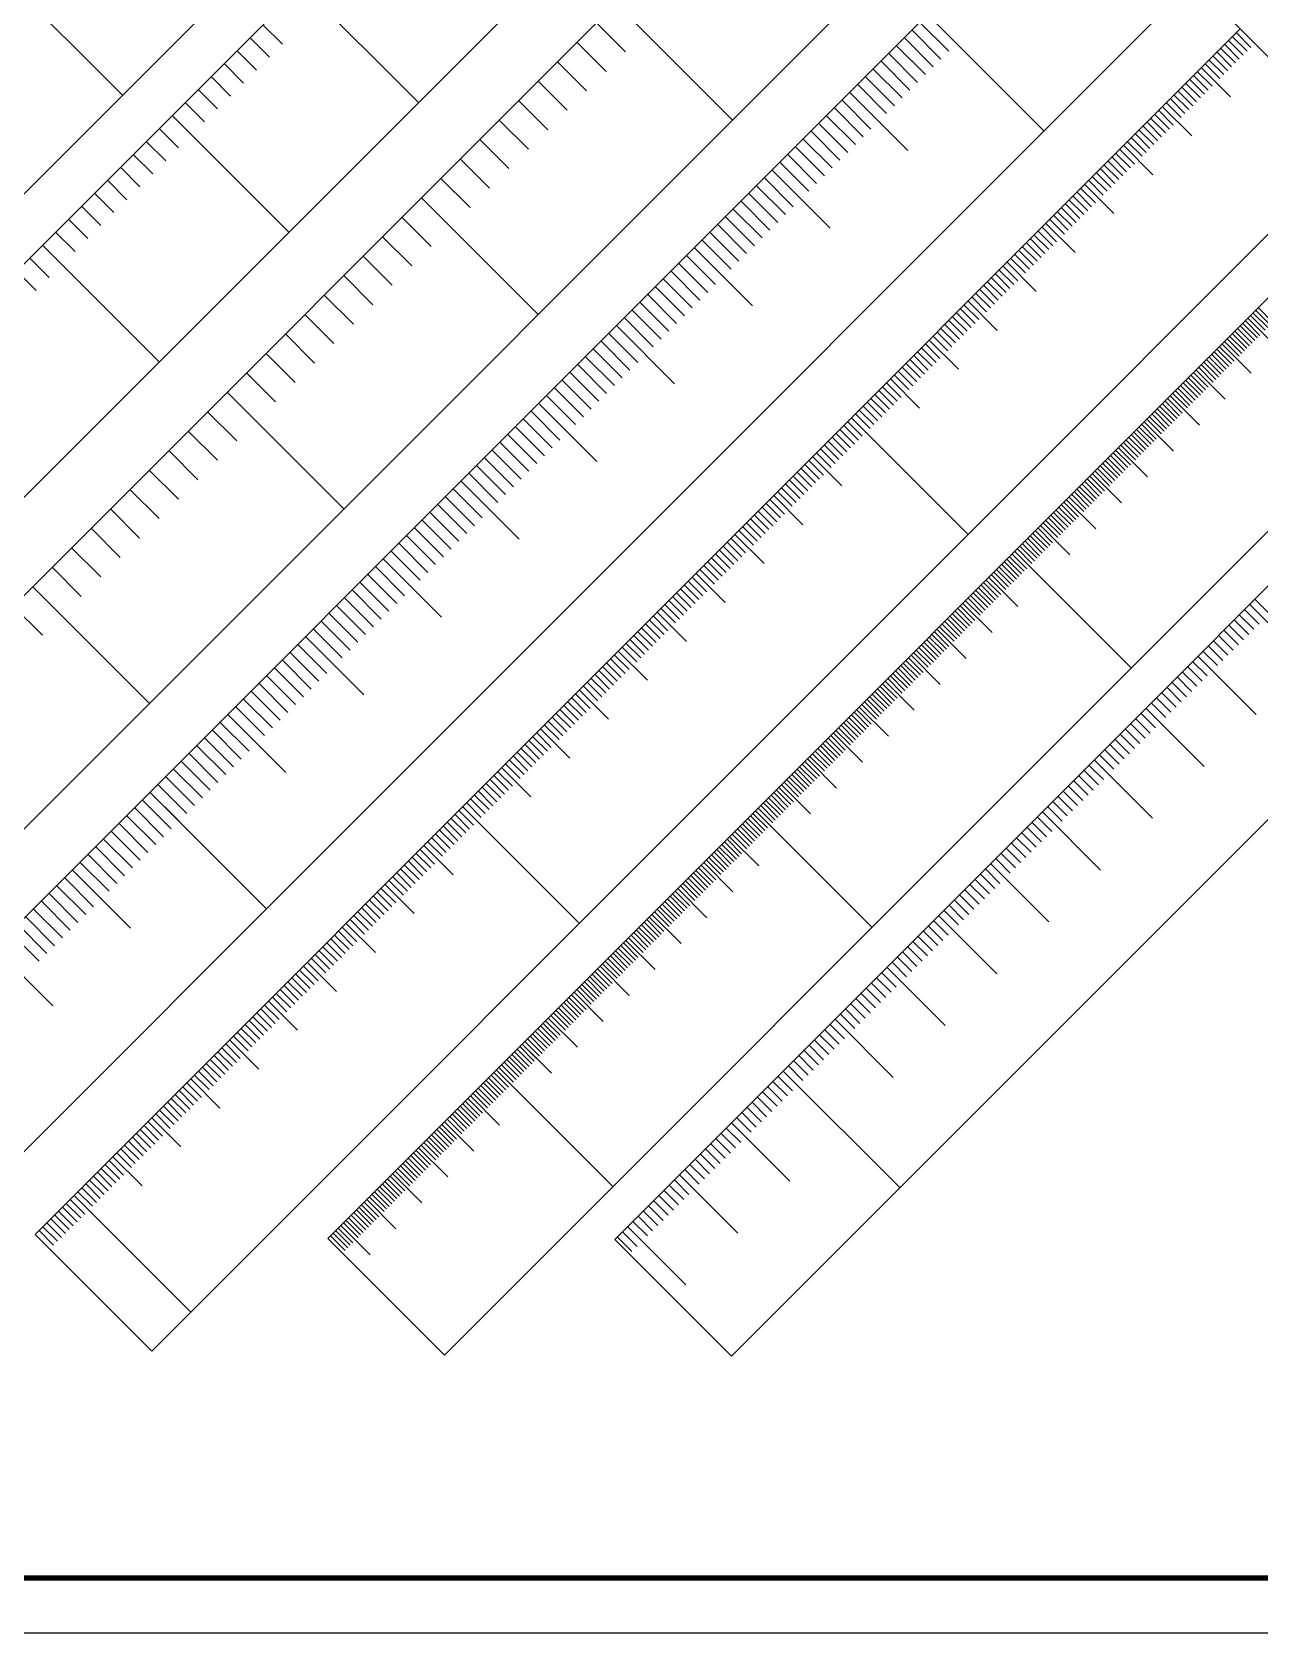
# Model space of a CAD drawing. Header units: millimetres. Extents: x 38046 to 69892, y 8139 to 15731.
# Drawn here: x 43972.3 to 44195.7, y 14887.6 to 15178.7 of the extents above; entities that cross this region are included whole.
import ezdxf

# ---------------------------------------------------------------- set-up
doc = ezdxf.new("R2010")
doc.units = ezdxf.units.MM
doc.header["$LTSCALE"] = 1000
doc.header["$MEASUREMENT"] = 0
doc.layers.get('0').update_dxf_attribs({"color": 3})
for name, color, linetype in [('PUB_TITLE', 4, 'Continuous'), ('图层1', 1, 'Continuous'), ('图层3', 253, 'Continuous')]:
    doc.layers.add(name, color=color, linetype=linetype)

msp = doc.modelspace()

# ---------------------------------------------------------------- linework, layer by layer
for p, q in [((44185.05, 15172.15), (44190.35, 15166.85)), ((44177.98, 15165.08), (44183.28, 15159.78)), ((43997.83, 15163.49), (44019.05, 15142.28)), ((44170.91, 15158.01), (44176.21, 15152.71)), ((44163.83, 15150.94), (44169.14, 15145.64)), ((44043.17, 15148.52), (44064.38, 15127.31)), ((44156.76, 15143.87), (44162.07, 15138.56)), ((43974.26, 15139.92), (43995.48, 15118.71)), ((43974.26, 15139.92), (43995.48, 15118.71)), ((44149.69, 15136.8), (44155, 15131.49)), ((44142.62, 15129.73), (44147.92, 15124.42)), ((44135.55, 15122.66), (44140.85, 15117.35)), ((44128.48, 15115.58), (44133.78, 15110.28)), ((44007.81, 15113.17), (44029.03, 15091.95)), ((44007.81, 15113.17), (44029.03, 15091.95)), ((44121.41, 15108.51), (44142.62, 15087.3)), ((44114.34, 15101.44), (44119.64, 15096.14)), ((44107.27, 15094.37), (44112.57, 15089.07)), ((44100.19, 15087.3), (44105.5, 15082)), ((44151.08, 15084.2), (44172.3, 15062.99)), ((44093.12, 15080.23), (44098.43, 15074.93)), ((43972.46, 15077.81), (43993.67, 15056.6)), ((44086.05, 15073.16), (44091.36, 15067.85)), ((44078.98, 15066.09), (44084.28, 15060.78)), ((44071.91, 15059.02), (44077.21, 15053.71)), ((44064.84, 15051.94), (44070.14, 15046.64)), ((44057.77, 15044.87), (44063.07, 15039.57)), ((44050.7, 15037.8), (44071.91, 15016.59)), ((44050.7, 15037.8), (44071.91, 15016.59)), ((44103.94, 15037.06), (44125.16, 15015.85)), ((44043.63, 15030.73), (44048.93, 15025.43)), ((44036.56, 15023.66), (44041.86, 15018.36)), ((44029.48, 15016.59), (44034.79, 15011.29)), ((44022.41, 15009.52), (44027.72, 15004.21)), ((44015.34, 15002.45), (44020.65, 14997.14)), ((44008.27, 14995.38), (44013.57, 14990.07)), ((44056.8, 14989.92), (44078.02, 14968.71)), ((44108.97, 14989.74), (44130.18, 14968.53)), ((44001.2, 14988.3), (44006.5, 14983)), ((43994.13, 14981.23), (43999.43, 14975.93)), ((43987.06, 14974.16), (43992.36, 14968.86)), ((43979.99, 14967.09), (44001.2, 14945.88))]:
    msp.add_line(p, q)
for points in [[(43967.57, 15188.37), (43988.78, 15167.16)], [(44021.4, 15187.06), (44042.62, 15165.85)], [(44078.53, 15183.88), (44099.74, 15162.66)], [(44135.2, 15181.88), (44156.41, 15160.67)], [(44135.2, 15181.88), (44140.5, 15176.58)], [(44192.12, 15179.22), (44213.33, 15158.01)], [(44121.05, 15167.74), (44131.66, 15157.14)], [(44121.05, 15167.74), (44131.66, 15157.14)], [(44121.05, 15167.74), (44131.66, 15157.14)], [(44106.91, 15153.6), (44117.52, 15142.99)], [(44106.91, 15153.6), (44117.52, 15142.99)], [(44106.91, 15153.6), (44117.52, 15142.99)], [(44106.91, 15153.6), (44117.52, 15142.99)], [(44092.77, 15139.46), (44103.38, 15128.85)], [(44092.77, 15139.46), (44103.38, 15128.85)], [(44092.77, 15139.46), (44103.38, 15128.85)], [(44092.77, 15139.46), (44103.38, 15128.85)], [(44193.51, 15126.63), (44198.81, 15121.33)], [(44078.63, 15125.32), (44089.23, 15114.71)], [(44078.63, 15125.32), (44089.23, 15114.71)], [(44078.63, 15125.32), (44089.23, 15114.71)], [(44078.63, 15125.32), (44089.23, 15114.71)], [(44078.63, 15125.32), (44089.23, 15114.71)], [(44078.63, 15125.32), (44089.23, 15114.71)], [(44188.8, 15121.92), (44194.1, 15116.61)], [(44184.08, 15117.2), (44189.39, 15111.9)], [(44179.37, 15112.49), (44184.67, 15107.19)], [(44064.49, 15111.17), (44075.09, 15100.57)], [(44064.49, 15111.17), (44075.09, 15100.57)], [(44064.49, 15111.17), (44075.09, 15100.57)], [(44174.65, 15107.78), (44179.96, 15102.47)], [(44169.94, 15103.06), (44175.24, 15097.76)], [(44050.34, 15097.03), (44060.95, 15086.42)], [(44050.34, 15097.03), (44060.95, 15086.42)], [(44050.34, 15097.03), (44060.95, 15086.42)], [(44050.34, 15097.03), (44060.95, 15086.42)], [(44165.23, 15098.35), (44170.53, 15093.04)], [(44160.51, 15093.63), (44165.82, 15088.33)], [(44155.8, 15088.92), (44161.1, 15083.62)], [(44036.2, 15082.89), (44046.81, 15072.28)], [(44036.2, 15082.89), (44046.81, 15072.28)], [(44036.2, 15082.89), (44046.81, 15072.28)], [(44036.2, 15082.89), (44046.81, 15072.28)], [(44036.2, 15082.89), (44046.81, 15072.28)], [(44036.2, 15082.89), (44046.81, 15072.28)], [(44036.2, 15082.89), (44046.81, 15072.28)], [(44036.2, 15082.89), (44046.81, 15072.28)], [(44151.08, 15084.2), (44172.3, 15062.99)], [(44146.37, 15079.49), (44151.67, 15074.19)], [(43972.46, 15077.81), (43993.67, 15056.6)], [(44141.66, 15074.78), (44146.96, 15069.47)], [(44193.82, 15074.59), (44204.43, 15063.99)], [(44022.06, 15068.75), (44032.67, 15058.14)], [(44022.06, 15068.75), (44032.67, 15058.14)], [(44022.06, 15068.75), (44032.67, 15058.14)], [(44022.06, 15068.75), (44032.67, 15058.14)], [(44022.06, 15068.75), (44032.67, 15058.14)], [(44136.94, 15070.06), (44142.25, 15064.76)], [(44132.23, 15065.35), (44137.53, 15060.05)], [(44184.39, 15065.17), (44195, 15054.56)], [(44127.51, 15060.63), (44132.82, 15055.33)], [(44007.92, 15054.6), (44018.52, 15044)], [(44007.92, 15054.6), (44018.52, 15044)], [(44007.92, 15054.6), (44018.52, 15044)], [(44007.92, 15054.6), (44018.52, 15044)], [(44007.92, 15054.6), (44018.52, 15044)], [(44007.92, 15054.6), (44018.52, 15044)], [(44007.92, 15054.6), (44018.52, 15044)], [(44007.92, 15054.6), (44018.52, 15044)], [(44007.92, 15054.6), (44018.52, 15044)], [(44122.8, 15055.92), (44128.1, 15050.62)], [(44174.96, 15055.74), (44185.57, 15045.13)], [(44118.09, 15051.21), (44123.39, 15045.9)], [(44113.37, 15046.49), (44118.67, 15041.19)], [(44165.54, 15046.31), (44176.14, 15035.7)], [(44108.66, 15041.78), (44113.96, 15036.48)], [(43993.77, 15040.46), (44014.99, 15019.25)], [(43993.77, 15040.46), (43999.08, 15035.16)], [(43993.77, 15040.46), (43999.08, 15035.16)], [(43993.77, 15040.46), (43999.08, 15035.16)], [(43993.77, 15040.46), (43999.08, 15035.16)], [(44103.94, 15037.06), (44125.16, 15015.85)], [(44156.11, 15036.88), (44166.71, 15026.28)], [(44099.23, 15032.35), (44104.53, 15027.05)], [(44094.52, 15027.64), (44099.82, 15022.33)], [(44146.68, 15027.45), (44157.29, 15016.85)], [(43979.63, 15026.32), (43990.24, 15015.71)], [(44089.8, 15022.92), (44095.1, 15017.62)], [(44085.09, 15018.21), (44090.39, 15012.91)], [(44137.25, 15018.03), (44147.86, 15007.42)], [(44080.37, 15013.49), (44085.68, 15008.19)], [(43965.49, 15012.18), (43976.1, 15001.57)], [(44075.66, 15008.78), (44080.96, 15003.48)], [(44127.82, 15008.6), (44138.43, 14997.99)], [(44070.95, 15004.07), (44076.25, 14998.76)], [(44066.23, 14999.35), (44071.53, 14994.05)], [(44118.4, 14999.17), (44129, 14988.56)], [(44061.52, 14994.64), (44066.82, 14989.33)], [(44108.97, 14989.74), (44130.18, 14968.53)], [(44052.09, 14985.21), (44057.39, 14979.91)], [(44047.38, 14980.5), (44052.68, 14975.19)], [(44099.54, 14980.31), (44110.15, 14969.71)], [(44042.66, 14975.78), (44047.96, 14970.48)], [(44037.95, 14971.07), (44043.25, 14965.76)], [(44090.11, 14970.89), (44100.72, 14960.28)], [(44033.23, 14966.35), (44038.54, 14961.05)], [(44028.52, 14961.64), (44033.82, 14956.34)], [(44080.68, 14961.46), (44091.29, 14950.85)]]:
    msp.add_lwpolyline(points)
at = {"layer": 'PUB_TITLE'}
msp.add_lwpolyline([(43576.51, 14887.56), (44417.51, 14887.56), (44417.51, 15481.56), (43576.51, 15481.56)], close=True, dxfattribs=at)
at = {"layer": 'PUB_TITLE', "const_width": 1}
msp.add_lwpolyline([(43601.51, 14897.56), (44407.51, 14897.56), (44407.51, 15471.56), (43601.51, 15471.56)], close=True, dxfattribs=at)
at = {"layer": '图层1'}
for points in [[(43967.57, 15188.37), (43748.36, 15407.58), (43769.58, 15428.79), (44009.99, 15188.37), (43769.58, 14947.96), (43748.36, 14969.17), (43967.57, 15188.37)], [(44021.4, 15187.06), (43802.2, 15406.27), (43823.41, 15427.48), (44063.83, 15187.06), (43823.41, 14946.65), (43802.2, 14967.86), (44021.4, 15187.06)], [(44078.53, 15183.88), (43859.32, 15403.08), (43880.54, 15424.29), (44120.95, 15183.88), (43880.54, 14943.46), (43859.32, 14964.67), (44078.53, 15183.88)], [(44135.2, 15181.88), (43915.99, 15401.09), (43937.21, 15422.3), (44177.62, 15181.88), (43937.21, 14941.47), (43915.99, 14962.68), (44135.2, 15181.88)], [(44192.12, 15179.22), (43972.92, 15398.43), (43994.13, 15419.64), (44234.54, 15179.22), (43994.13, 14938.81), (43972.92, 14960.02), (44192.12, 15179.22)], [(44245.36, 15178.49), (44026.16, 15397.69), (44047.38, 15418.9), (44287.79, 15178.49), (44047.38, 14938.07), (44026.16, 14959.28), (44245.36, 15178.49)], [(44297.53, 15178.3), (44078.33, 15397.51), (44099.54, 15418.72), (44339.96, 15178.3), (44099.54, 14937.89), (44078.33, 14959.1), (44297.53, 15178.3)]]:
    msp.add_lwpolyline(points, dxfattribs=at)
at = {"layer": '图层3'}
for p, q in [((44014.33, 15179.99), (44017.87, 15176.46)), ((44074.99, 15180.34), (44080.29, 15175.04)), ((44191.41, 15178.52), (44194.06, 15175.86)), ((44011.98, 15177.64), (44015.51, 15174.1)), ((44071.45, 15176.81), (44076.76, 15171.5)), ((44188.58, 15175.69), (44191.23, 15173.04)), ((44189.29, 15176.4), (44191.94, 15173.74)), ((44190, 15177.1), (44192.65, 15174.45)), ((44190.7, 15177.81), (44193.36, 15175.16)), ((44007.26, 15172.92), (44010.8, 15169.39)), ((44009.62, 15175.28), (44013.15, 15171.74)), ((44067.92, 15173.27), (44073.22, 15167.97)), ((44185.75, 15172.86), (44188.41, 15170.21)), ((44186.46, 15173.57), (44189.11, 15170.92)), ((44187.17, 15174.27), (44189.82, 15171.62)), ((44187.88, 15174.98), (44190.53, 15172.33)), ((44004.9, 15170.56), (44008.44, 15167.03)), ((44064.38, 15169.73), (44069.69, 15164.43)), ((44182.93, 15170.03), (44185.58, 15167.38)), ((44183.63, 15170.74), (44186.28, 15168.09)), ((44184.34, 15171.45), (44186.99, 15168.79)), ((44002.55, 15168.21), (44006.08, 15164.67)), ((44180.1, 15167.2), (44182.75, 15164.55)), ((44180.8, 15167.91), (44183.46, 15165.26)), ((44181.51, 15168.62), (44184.16, 15165.97)), ((44182.22, 15169.32), (44184.87, 15166.67)), ((44000.19, 15165.85), (44003.73, 15162.31)), ((44060.85, 15166.2), (44066.15, 15160.9)), ((44177.27, 15164.37), (44179.92, 15161.72)), ((44178.68, 15165.79), (44181.34, 15163.14)), ((44179.39, 15166.5), (44182.04, 15163.84)), ((43995.48, 15161.14), (43999.01, 15157.6)), ((44057.31, 15162.66), (44062.62, 15157.36)), ((44174.44, 15161.55), (44177.09, 15158.89)), ((44175.15, 15162.25), (44177.8, 15159.6)), ((44175.86, 15162.96), (44178.51, 15160.31)), ((44176.56, 15163.67), (44179.21, 15161.02)), ((43993.12, 15158.78), (43996.65, 15155.24)), ((44053.78, 15159.13), (44059.08, 15153.82)), ((44171.61, 15158.72), (44174.26, 15156.07)), ((44172.32, 15159.42), (44174.97, 15156.77)), ((44173.03, 15160.13), (44175.68, 15157.48)), ((44173.73, 15160.84), (44176.39, 15158.19)), ((43990.76, 15156.42), (43994.3, 15152.89)), ((44050.24, 15155.59), (44055.54, 15150.29)), ((44168.08, 15155.18), (44170.73, 15152.53)), ((44168.78, 15155.89), (44171.44, 15153.24)), ((44169.49, 15156.6), (44172.14, 15153.94)), ((44170.2, 15157.3), (44172.85, 15154.65)), ((43988.41, 15154.07), (43991.94, 15150.53)), ((44165.25, 15152.35), (44167.9, 15149.7)), ((44165.96, 15153.06), (44168.61, 15150.41)), ((44166.66, 15153.77), (44169.31, 15151.12)), ((44167.37, 15154.47), (44170.02, 15151.82)), ((43986.05, 15151.71), (43989.58, 15148.17)), ((44046.71, 15152.06), (44052.01, 15146.75)), ((44162.42, 15149.53), (44165.07, 15146.87)), ((44163.13, 15150.23), (44165.78, 15147.58)), ((44164.54, 15151.65), (44167.19, 15148.99)), ((43981.33, 15146.99), (43984.87, 15143.46)), ((43983.69, 15149.35), (43987.23, 15145.82)), ((44159.59, 15146.7), (44162.24, 15144.05)), ((44160.3, 15147.4), (44162.95, 15144.75)), ((44161.01, 15148.11), (44163.66, 15145.46)), ((44161.71, 15148.82), (44164.36, 15146.17)), ((43978.98, 15144.64), (43982.51, 15141.1)), ((44039.63, 15144.99), (44044.94, 15139.68)), ((44157.47, 15144.58), (44160.12, 15141.92)), ((44158.18, 15145.28), (44160.83, 15142.63)), ((44158.88, 15145.99), (44161.54, 15143.34)), ((43976.62, 15142.28), (43980.16, 15138.74)), ((44036.1, 15141.45), (44041.4, 15136.15)), ((44153.93, 15141.04), (44156.59, 15138.39)), ((44154.64, 15141.75), (44157.29, 15139.1)), ((44155.35, 15142.45), (44158, 15139.8)), ((44156.06, 15143.16), (44158.71, 15140.51)), ((44032.56, 15137.91), (44037.87, 15132.61)), ((44151.11, 15138.21), (44153.76, 15135.56)), ((44151.81, 15138.92), (44154.47, 15136.27)), ((44152.52, 15139.63), (44155.17, 15136.97)), ((44153.23, 15140.33), (44155.88, 15137.68)), ((43969.55, 15135.21), (43973.08, 15131.67)), ((43971.91, 15137.57), (43975.44, 15134.03)), ((44148.28, 15135.38), (44150.93, 15132.73)), ((44148.98, 15136.09), (44151.64, 15133.44)), ((44150.4, 15137.5), (44153.05, 15134.85)), ((44029.03, 15134.38), (44034.33, 15129.08)), ((44145.45, 15132.55), (44148.1, 15129.9)), ((44146.16, 15133.26), (44148.81, 15130.61)), ((44146.86, 15133.97), (44149.52, 15131.32)), ((44147.57, 15134.68), (44150.22, 15132.02)), ((44025.49, 15130.84), (44030.8, 15125.54)), ((44141.91, 15129.02), (44144.57, 15126.37)), ((44143.33, 15130.43), (44145.98, 15127.78)), ((44144.04, 15131.14), (44146.69, 15128.49)), ((44144.74, 15131.85), (44147.39, 15129.2)), ((44021.96, 15127.31), (44027.26, 15122)), ((44139.09, 15126.19), (44141.74, 15123.54)), ((44139.79, 15126.9), (44142.44, 15124.25)), ((44140.5, 15127.6), (44143.15, 15124.95)), ((44141.21, 15128.31), (44143.86, 15125.66)), ((44018.42, 15123.77), (44023.72, 15118.47)), ((44136.26, 15123.36), (44138.91, 15120.71)), ((44136.96, 15124.07), (44139.62, 15121.42)), ((44137.67, 15124.78), (44140.32, 15122.12)), ((44138.38, 15125.48), (44141.03, 15122.83)), ((44133.43, 15120.53), (44136.08, 15117.88)), ((44134.14, 15121.24), (44136.79, 15118.59)), ((44134.84, 15121.95), (44137.49, 15119.3)), ((44014.89, 15120.24), (44020.19, 15114.93)), ((44130.6, 15117.71), (44133.25, 15115.05)), ((44131.31, 15118.41), (44133.96, 15115.76)), ((44132.01, 15119.12), (44134.67, 15116.47)), ((44132.72, 15119.83), (44135.37, 15117.17)), ((44011.35, 15116.7), (44016.65, 15111.4)), ((44127.77, 15114.88), (44130.42, 15112.23)), ((44129.19, 15116.29), (44131.84, 15113.64)), ((44129.89, 15117), (44132.54, 15114.35)), ((44124.94, 15112.05), (44127.6, 15109.4)), ((44125.65, 15112.76), (44128.3, 15110.1)), ((44126.36, 15113.46), (44129.01, 15110.81)), ((44127.06, 15114.17), (44129.72, 15111.52)), ((44004.28, 15109.63), (44009.58, 15104.33)), ((44122.11, 15109.22), (44124.77, 15106.57)), ((44122.82, 15109.93), (44125.47, 15107.28)), ((44123.53, 15110.63), (44126.18, 15107.98)), ((44124.24, 15111.34), (44126.89, 15108.69)), ((44000.74, 15106.09), (44006.05, 15100.79)), ((44119.29, 15106.39), (44121.94, 15103.74)), ((44119.99, 15107.1), (44122.65, 15104.45)), ((44120.7, 15107.81), (44123.35, 15105.15)), ((44115.75, 15102.86), (44118.4, 15100.2)), ((44116.46, 15103.56), (44119.11, 15100.91)), ((44117.17, 15104.27), (44119.82, 15101.62)), ((44117.87, 15104.98), (44120.52, 15102.33)), ((44118.58, 15105.68), (44121.23, 15103.03)), ((43997.21, 15102.56), (44002.51, 15097.26)), ((44112.92, 15100.03), (44115.57, 15097.38)), ((44113.63, 15100.73), (44116.28, 15098.08)), ((44115.04, 15102.15), (44117.7, 15099.5)), ((43993.67, 15099.02), (43998.98, 15093.72)), ((44110.09, 15097.2), (44112.75, 15094.55)), ((44110.8, 15097.91), (44113.45, 15095.25)), ((44111.51, 15098.61), (44114.16, 15095.96)), ((44112.22, 15099.32), (44114.87, 15096.67)), ((43990.14, 15095.49), (43995.44, 15090.18)), ((44107.97, 15095.08), (44110.62, 15092.43)), ((44108.68, 15095.78), (44111.33, 15093.13)), ((44109.39, 15096.49), (44112.04, 15093.84)), ((43986.6, 15091.95), (43991.91, 15086.65)), ((44104.44, 15091.54), (44107.09, 15088.89)), ((44105.14, 15092.25), (44107.8, 15089.6)), ((44105.85, 15092.96), (44108.5, 15090.3)), ((44106.56, 15093.66), (44109.21, 15091.01)), ((43983.07, 15088.42), (43988.37, 15083.11)), ((44101.61, 15088.71), (44104.26, 15086.06)), ((44102.32, 15089.42), (44104.97, 15086.77)), ((44103.02, 15090.13), (44105.67, 15087.48)), ((44103.73, 15090.84), (44106.38, 15088.18)), ((44098.78, 15085.89), (44101.43, 15083.23)), ((44099.49, 15086.59), (44102.14, 15083.94)), ((44100.9, 15088.01), (44103.55, 15085.36)), ((43979.53, 15084.88), (43984.83, 15079.58)), ((44095.95, 15083.06), (44098.6, 15080.41)), ((44096.66, 15083.76), (44099.31, 15081.11)), ((44097.37, 15084.47), (44100.02, 15081.82)), ((44098.07, 15085.18), (44100.72, 15082.53)), ((43976, 15081.35), (43981.3, 15076.04)), ((44092.42, 15079.52), (44095.07, 15076.87)), ((44093.83, 15080.94), (44096.48, 15078.28)), ((44094.54, 15081.64), (44097.19, 15078.99)), ((44095.24, 15082.35), (44097.9, 15079.7)), ((44089.59, 15076.69), (44092.24, 15074.04)), ((44090.3, 15077.4), (44092.95, 15074.75)), ((44091, 15078.11), (44093.65, 15075.46)), ((44091.71, 15078.81), (44094.36, 15076.16)), ((43968.92, 15074.27), (43974.23, 15068.97)), ((44086.76, 15073.86), (44089.41, 15071.21)), ((44087.47, 15074.57), (44090.12, 15071.92)), ((44088.17, 15075.28), (44090.83, 15072.63)), ((44088.88, 15075.99), (44091.53, 15073.33)), ((44083.93, 15071.04), (44086.58, 15068.38)), ((44084.64, 15071.74), (44087.29, 15069.09)), ((44085.35, 15072.45), (44088, 15069.8)), ((44081.1, 15068.21), (44083.75, 15065.56)), ((44081.81, 15068.91), (44084.46, 15066.26)), ((44082.52, 15069.62), (44085.17, 15066.97)), ((44083.22, 15070.33), (44085.88, 15067.68)), ((44078.27, 15065.38), (44080.93, 15062.73)), ((44079.69, 15066.79), (44082.34, 15064.14)), ((44080.4, 15067.5), (44083.05, 15064.85)), ((44075.45, 15062.55), (44078.1, 15059.9)), ((44076.15, 15063.26), (44078.8, 15060.61)), ((44076.86, 15063.97), (44079.51, 15061.31)), ((44077.57, 15064.67), (44080.22, 15062.02)), ((44072.62, 15059.72), (44075.27, 15057.07)), ((44073.32, 15060.43), (44075.98, 15057.78)), ((44074.03, 15061.14), (44076.68, 15058.49)), ((44074.74, 15061.84), (44077.39, 15059.19)), ((44069.79, 15056.89), (44072.44, 15054.24)), ((44070.5, 15057.6), (44073.15, 15054.95)), ((44071.2, 15058.31), (44073.85, 15055.66)), ((44066.25, 15053.36), (44068.91, 15050.71)), ((44066.96, 15054.07), (44069.61, 15051.41)), ((44067.67, 15054.77), (44070.32, 15052.12)), ((44068.37, 15055.48), (44071.03, 15052.83)), ((44069.08, 15056.19), (44071.73, 15053.54)), ((44063.43, 15050.53), (44066.08, 15047.88)), ((44064.13, 15051.24), (44066.78, 15048.59)), ((44065.55, 15052.65), (44068.2, 15050)), ((44060.6, 15047.7), (44063.25, 15045.05)), ((44061.3, 15048.41), (44063.96, 15045.76)), ((44062.01, 15049.12), (44064.66, 15046.46)), ((44062.72, 15049.82), (44065.37, 15047.17)), ((44058.48, 15045.58), (44061.13, 15042.93)), ((44059.18, 15046.29), (44061.83, 15043.64)), ((44059.89, 15046.99), (44062.54, 15044.34)), ((44054.94, 15042.04), (44057.59, 15039.39)), ((44055.65, 15042.75), (44058.3, 15040.1)), ((44056.35, 15043.46), (44059.01, 15040.81)), ((44057.06, 15044.17), (44059.71, 15041.51)), ((44052.11, 15039.22), (44054.76, 15036.56)), ((44052.11, 15039.22), (44054.76, 15036.56)), ((44052.82, 15039.92), (44055.47, 15037.27)), ((44052.82, 15039.92), (44055.47, 15037.27)), ((44053.53, 15040.63), (44056.18, 15037.98)), ((44054.23, 15041.34), (44056.88, 15038.69)), ((44049.28, 15036.39), (44051.93, 15033.74)), ((44049.28, 15036.39), (44051.93, 15033.74)), ((44049.99, 15037.1), (44052.64, 15034.44)), ((44049.99, 15037.1), (44052.64, 15034.44)), ((44051.4, 15038.51), (44054.06, 15035.86)), ((44051.4, 15038.51), (44054.06, 15035.86)), ((44046.45, 15033.56), (44049.11, 15030.91)), ((44046.45, 15033.56), (44049.11, 15030.91)), ((44047.16, 15034.27), (44049.81, 15031.62)), ((44047.16, 15034.27), (44049.81, 15031.62)), ((44047.87, 15034.97), (44050.52, 15032.32)), ((44047.87, 15034.97), (44050.52, 15032.32)), ((44048.58, 15035.68), (44051.23, 15033.03)), ((44048.58, 15035.68), (44051.23, 15033.03)), ((44042.92, 15030.02), (44045.57, 15027.37)), ((44044.33, 15031.44), (44046.98, 15028.79)), ((44044.33, 15031.44), (44046.98, 15028.79)), ((44045.04, 15032.15), (44047.69, 15029.49)), ((44045.04, 15032.15), (44047.69, 15029.49)), ((44045.75, 15032.85), (44048.4, 15030.2)), ((44045.75, 15032.85), (44048.4, 15030.2)), ((44040.09, 15027.2), (44042.74, 15024.54)), ((44040.8, 15027.9), (44043.45, 15025.25)), ((44041.5, 15028.61), (44044.16, 15025.96)), ((44042.21, 15029.32), (44044.86, 15026.67)), ((44037.26, 15024.37), (44039.91, 15021.72)), ((44037.97, 15025.07), (44040.62, 15022.42)), ((44038.68, 15025.78), (44041.33, 15023.13)), ((44039.38, 15026.49), (44042.04, 15023.84)), ((44034.43, 15021.54), (44037.09, 15018.89)), ((44035.14, 15022.25), (44037.79, 15019.59)), ((44035.85, 15022.95), (44038.5, 15020.3)), ((44031.61, 15018.71), (44034.26, 15016.06)), ((44032.31, 15019.42), (44034.96, 15016.77)), ((44033.02, 15020.12), (44035.67, 15017.47)), ((44033.73, 15020.83), (44036.38, 15018.18)), ((44028.78, 15015.88), (44031.43, 15013.23)), ((44030.19, 15017.3), (44032.84, 15014.64)), ((44030.9, 15018), (44033.55, 15015.35)), ((44025.95, 15013.05), (44028.6, 15010.4)), ((44026.66, 15013.76), (44029.31, 15011.11)), ((44027.36, 15014.47), (44030.01, 15011.82)), ((44028.07, 15015.17), (44030.72, 15012.52)), ((44023.12, 15010.23), (44025.77, 15007.57)), ((44023.83, 15010.93), (44026.48, 15008.28)), ((44024.53, 15011.64), (44027.19, 15008.99)), ((44025.24, 15012.35), (44027.89, 15009.69)), ((44020.29, 15007.4), (44022.94, 15004.74)), ((44021, 15008.1), (44023.65, 15005.45)), ((44021.71, 15008.81), (44024.36, 15006.16)), ((44016.76, 15003.86), (44019.41, 15001.21)), ((44017.46, 15004.57), (44020.11, 15001.92)), ((44018.17, 15005.28), (44020.82, 15002.62)), ((44018.88, 15005.98), (44021.53, 15003.33)), ((44019.58, 15006.69), (44022.24, 15004.04)), ((44013.93, 15001.03), (44016.58, 14998.38)), ((44014.63, 15001.74), (44017.29, 14999.09)), ((44016.05, 15003.15), (44018.7, 15000.5)), ((44011.1, 14998.2), (44013.75, 14995.55)), ((44011.81, 14998.91), (44014.46, 14996.26)), ((44012.51, 14999.62), (44015.17, 14996.97)), ((44013.22, 15000.33), (44015.87, 14997.67)), ((44008.98, 14996.08), (44011.63, 14993.43)), ((44009.68, 14996.79), (44012.34, 14994.14)), ((44010.39, 14997.5), (44013.04, 14994.85)), ((44005.44, 14992.55), (44008.09, 14989.9)), ((44006.15, 14993.25), (44008.8, 14990.6)), ((44006.86, 14993.96), (44009.51, 14991.31)), ((44007.56, 14994.67), (44010.22, 14992.02)), ((44002.61, 14989.72), (44005.27, 14987.07)), ((44003.32, 14990.43), (44005.97, 14987.77)), ((44004.03, 14991.13), (44006.68, 14988.48)), ((44004.74, 14991.84), (44007.39, 14989.19)), ((43999.79, 14986.89), (44002.44, 14984.24)), ((44000.49, 14987.6), (44003.14, 14984.95)), ((44001.91, 14989.01), (44004.56, 14986.36)), ((43996.96, 14984.06), (43999.61, 14981.41)), ((43997.66, 14984.77), (44000.32, 14982.12)), ((43998.37, 14985.48), (44001.02, 14982.82)), ((43999.08, 14986.18), (44001.73, 14983.53)), ((43993.42, 14980.53), (43996.07, 14977.87)), ((43994.84, 14981.94), (43997.49, 14979.29)), ((43995.54, 14982.65), (43998.19, 14980)), ((43996.25, 14983.35), (43998.9, 14980.7)), ((43990.59, 14977.7), (43993.24, 14975.05)), ((43991.3, 14978.41), (43993.95, 14975.75)), ((43992.01, 14979.11), (43994.66, 14976.46)), ((43992.71, 14979.82), (43995.37, 14977.17)), ((43987.76, 14974.87), (43990.42, 14972.22)), ((43988.47, 14975.58), (43991.12, 14972.93)), ((43989.18, 14976.28), (43991.83, 14973.63)), ((43989.89, 14976.99), (43992.54, 14974.34)), ((43984.94, 14972.04), (43987.59, 14969.39)), ((43985.64, 14972.75), (43988.29, 14970.1)), ((43986.35, 14973.46), (43989, 14970.8)), ((43982.11, 14969.21), (43984.76, 14966.56)), ((43982.81, 14969.92), (43985.47, 14967.27)), ((43983.52, 14970.63), (43986.17, 14967.98)), ((43984.23, 14971.33), (43986.88, 14968.68)), ((43979.28, 14966.38), (43981.93, 14963.73)), ((43979.28, 14966.38), (43981.93, 14963.73)), ((43980.69, 14967.8), (43983.35, 14965.15)), ((43981.4, 14968.51), (43984.05, 14965.85)), ((43976.45, 14963.56), (43979.1, 14960.9)), ((43977.16, 14964.26), (43979.81, 14961.61)), ((43977.87, 14964.97), (43980.52, 14962.32)), ((43977.87, 14964.97), (43980.52, 14962.32)), ((43978.57, 14965.68), (43981.22, 14963.03)), ((43978.57, 14965.68), (43981.22, 14963.03)), ((43973.62, 14960.73), (43976.27, 14958.08)), ((43974.33, 14961.43), (43976.98, 14958.78)), ((43975.04, 14962.14), (43977.69, 14959.49)), ((43975.74, 14962.85), (43978.4, 14960.2))]:
    msp.add_line(p, q, dxfattribs=at)
for points in [[(44132.37, 15179.06), (44137.67, 15173.75)], [(44133.78, 15180.47), (44139.08, 15175.17)], [(44129.54, 15176.23), (44134.84, 15170.92)], [(44130.95, 15177.64), (44136.26, 15172.34)], [(44126.71, 15173.4), (44132.01, 15168.1)], [(44128.12, 15174.81), (44133.43, 15169.51)], [(44123.88, 15170.57), (44129.19, 15165.27)], [(44125.3, 15171.98), (44130.6, 15166.68)], [(44122.47, 15169.16), (44127.77, 15163.85)], [(44118.23, 15164.91), (44123.53, 15159.61)], [(44119.64, 15166.33), (44124.94, 15161.02)], [(44115.4, 15162.09), (44120.7, 15156.78)], [(44116.81, 15163.5), (44122.11, 15158.2)], [(44112.57, 15159.26), (44117.87, 15153.95)], [(44113.98, 15160.67), (44119.29, 15155.37)], [(44109.74, 15156.43), (44115.04, 15151.12)], [(44111.15, 15157.84), (44116.46, 15152.54)], [(44108.33, 15155.01), (44113.63, 15149.71)], [(44108.33, 15155.01), (44113.63, 15149.71)], [(44102.67, 15149.36), (44107.97, 15144.05)], [(44104.08, 15150.77), (44109.39, 15145.47)], [(44105.5, 15152.19), (44110.8, 15146.88)], [(44099.84, 15146.53), (44105.14, 15141.23)], [(44101.25, 15147.94), (44106.56, 15142.64)], [(44097.01, 15143.7), (44102.32, 15138.4)], [(44098.43, 15145.11), (44103.73, 15139.81)], [(44094.18, 15140.87), (44099.49, 15135.57)], [(44095.6, 15142.29), (44100.9, 15136.98)], [(44091.36, 15138.04), (44096.66, 15132.74)], [(44091.36, 15138.04), (44096.66, 15132.74)], [(44088.53, 15135.22), (44093.83, 15129.91)], [(44088.53, 15135.22), (44093.83, 15129.91)], [(44089.94, 15136.63), (44095.24, 15131.33)], [(44089.94, 15136.63), (44095.24, 15131.33)], [(44085.7, 15132.39), (44091, 15127.08)], [(44087.11, 15133.8), (44092.42, 15128.5)], [(44087.11, 15133.8), (44092.42, 15128.5)], [(44082.87, 15129.56), (44088.17, 15124.25)], [(44084.28, 15130.97), (44089.59, 15125.67)], [(44080.04, 15126.73), (44085.34, 15121.43)], [(44081.46, 15128.14), (44086.76, 15122.84)], [(44193.04, 15126.16), (44195.69, 15123.51)], [(44193.98, 15127.1), (44196.63, 15124.45)], [(44194.45, 15127.57), (44197.1, 15124.92)], [(44194.92, 15128.05), (44197.58, 15125.39)], [(44195.4, 15128.52), (44198.05, 15125.87)], [(44077.21, 15123.9), (44082.52, 15118.6)], [(44077.21, 15123.9), (44082.52, 15118.6)], [(44077.21, 15123.9), (44082.52, 15118.6)], [(44190.21, 15123.33), (44192.86, 15120.68)], [(44190.68, 15123.8), (44193.33, 15121.15)], [(44191.15, 15124.27), (44193.81, 15121.62)], [(44191.62, 15124.75), (44194.28, 15122.09)], [(44192.1, 15125.22), (44194.75, 15122.57)], [(44192.57, 15125.69), (44195.22, 15123.04)], [(44074.38, 15121.07), (44079.69, 15115.77)], [(44075.8, 15122.49), (44081.1, 15117.18)], [(44187.38, 15120.5), (44190.03, 15117.85)], [(44187.85, 15120.97), (44190.51, 15118.32)], [(44188.32, 15121.45), (44190.98, 15118.79)], [(44189.27, 15122.39), (44191.92, 15119.74)], [(44189.74, 15122.86), (44192.39, 15120.21)], [(44071.56, 15118.24), (44076.86, 15112.94)], [(44072.97, 15119.66), (44078.27, 15114.36)], [(44184.55, 15117.67), (44187.21, 15115.02)], [(44185.03, 15118.15), (44187.68, 15115.49)], [(44185.5, 15118.62), (44188.15, 15115.97)], [(44185.97, 15119.09), (44188.62, 15116.44)], [(44186.44, 15119.56), (44189.09, 15116.91)], [(44186.91, 15120.03), (44189.56, 15117.38)], [(44068.73, 15115.42), (44074.03, 15110.11)], [(44070.14, 15116.83), (44075.45, 15111.53)], [(44181.73, 15114.85), (44184.38, 15112.19)], [(44182.2, 15115.32), (44184.85, 15112.67)], [(44182.67, 15115.79), (44185.32, 15113.14)], [(44183.14, 15116.26), (44185.79, 15113.61)], [(44183.61, 15116.73), (44186.26, 15114.08)], [(44065.9, 15112.59), (44071.2, 15107.28)], [(44067.31, 15114), (44072.62, 15108.7)], [(44178.43, 15111.55), (44181.08, 15108.89)], [(44178.9, 15112.02), (44181.55, 15109.37)], [(44179.84, 15112.96), (44182.49, 15110.31)], [(44180.31, 15113.43), (44182.96, 15110.78)], [(44180.78, 15113.9), (44183.43, 15111.25)], [(44181.25, 15114.37), (44183.91, 15111.72)], [(44063.07, 15109.76), (44068.37, 15104.46)], [(44175.6, 15108.72), (44178.25, 15106.07)], [(44176.07, 15109.19), (44178.72, 15106.54)], [(44176.54, 15109.66), (44179.19, 15107.01)], [(44177.01, 15110.13), (44179.66, 15107.48)], [(44177.48, 15110.6), (44180.13, 15107.95)], [(44177.95, 15111.08), (44180.61, 15108.42)], [(44060.24, 15106.93), (44065.55, 15101.63)], [(44061.66, 15108.34), (44066.96, 15103.04)], [(44172.77, 15105.89), (44175.42, 15103.24)], [(44173.24, 15106.36), (44175.89, 15103.71)], [(44173.71, 15106.83), (44176.36, 15104.18)], [(44174.18, 15107.3), (44176.83, 15104.65)], [(44175.13, 15108.25), (44177.78, 15105.59)], [(44057.41, 15104.1), (44062.72, 15098.8)], [(44058.83, 15105.52), (44064.13, 15100.21)], [(44170.41, 15103.53), (44173.06, 15100.88)], [(44170.88, 15104), (44173.53, 15101.35)], [(44171.35, 15104.48), (44174.01, 15101.82)], [(44171.83, 15104.95), (44174.48, 15102.3)], [(44172.3, 15105.42), (44174.95, 15102.77)], [(44054.59, 15101.27), (44059.89, 15095.97)], [(44056, 15102.69), (44061.3, 15097.38)], [(44167.11, 15100.23), (44169.76, 15097.58)], [(44167.58, 15100.7), (44170.23, 15098.05)], [(44168.05, 15101.18), (44170.71, 15098.52)], [(44168.53, 15101.65), (44171.18, 15099)], [(44169, 15102.12), (44171.65, 15099.47)], [(44169.47, 15102.59), (44172.12, 15099.94)], [(44051.76, 15098.45), (44057.06, 15093.14)], [(44051.76, 15098.45), (44057.06, 15093.14)], [(44053.17, 15099.86), (44058.47, 15094.56)], [(44164.28, 15097.4), (44166.93, 15094.75)], [(44164.75, 15097.88), (44167.41, 15095.22)], [(44165.7, 15098.82), (44168.35, 15096.17)], [(44166.17, 15099.29), (44168.82, 15096.64)], [(44166.64, 15099.76), (44169.29, 15097.11)], [(44047.51, 15094.2), (44052.82, 15088.9)], [(44048.93, 15095.62), (44054.23, 15090.31)], [(44160.98, 15094.1), (44163.64, 15091.45)], [(44161.45, 15094.58), (44164.11, 15091.92)], [(44161.93, 15095.05), (44164.58, 15092.4)], [(44162.4, 15095.52), (44165.05, 15092.87)], [(44162.87, 15095.99), (44165.52, 15093.34)], [(44163.34, 15096.46), (44165.99, 15093.81)], [(44163.81, 15096.93), (44166.46, 15094.28)], [(44044.69, 15091.37), (44049.99, 15086.07)], [(44046.1, 15092.79), (44051.4, 15087.49)], [(44158.16, 15091.28), (44160.81, 15088.62)], [(44158.63, 15091.75), (44161.28, 15089.1)], [(44159.1, 15092.22), (44161.75, 15089.57)], [(44159.57, 15092.69), (44162.22, 15090.04)], [(44160.04, 15093.16), (44162.69, 15090.51)], [(44041.86, 15088.55), (44047.16, 15083.24)], [(44043.27, 15089.96), (44048.58, 15084.66)], [(44155.33, 15088.45), (44157.98, 15085.8)], [(44156.27, 15089.39), (44158.92, 15086.74)], [(44156.74, 15089.86), (44159.39, 15087.21)], [(44157.21, 15090.33), (44159.86, 15087.68)], [(44157.68, 15090.8), (44160.34, 15088.15)], [(44039.03, 15085.72), (44044.33, 15080.41)], [(44040.44, 15087.13), (44045.75, 15081.83)], [(44152.5, 15085.62), (44155.15, 15082.97)], [(44152.97, 15086.09), (44155.62, 15083.44)], [(44153.44, 15086.56), (44156.09, 15083.91)], [(44153.91, 15087.03), (44156.56, 15084.38)], [(44154.38, 15087.5), (44157.04, 15084.85)], [(44154.86, 15087.98), (44157.51, 15085.32)], [(44037.62, 15084.3), (44042.92, 15079)], [(44149.67, 15082.79), (44152.32, 15080.14)], [(44150.14, 15083.26), (44152.79, 15080.61)], [(44150.61, 15083.73), (44153.26, 15081.08)], [(44151.56, 15084.68), (44154.21, 15082.02)], [(44152.03, 15085.15), (44154.68, 15082.5)], [(44033.37, 15080.06), (44038.68, 15074.76)], [(44033.37, 15080.06), (44038.68, 15074.76)], [(44034.79, 15081.47), (44040.09, 15076.17)], [(44034.79, 15081.47), (44040.09, 15076.17)], [(44146.84, 15079.96), (44149.49, 15077.31)], [(44147.31, 15080.43), (44149.96, 15077.78)], [(44147.78, 15080.91), (44150.44, 15078.25)], [(44148.26, 15081.38), (44150.91, 15078.72)], [(44148.73, 15081.85), (44151.38, 15079.2)], [(44149.2, 15082.32), (44151.85, 15079.67)], [(44030.54, 15077.23), (44035.85, 15071.93)], [(44030.54, 15077.23), (44035.85, 15071.93)], [(44031.96, 15078.65), (44037.26, 15073.34)], [(44031.96, 15078.65), (44037.26, 15073.34)], [(44143.54, 15076.66), (44146.19, 15074.01)], [(44144.01, 15077.13), (44146.66, 15074.48)], [(44144.48, 15077.61), (44147.14, 15074.95)], [(44144.96, 15078.08), (44147.61, 15075.43)], [(44145.43, 15078.55), (44148.08, 15075.9)], [(44145.9, 15079.02), (44148.55, 15076.37)], [(44027.72, 15074.4), (44033.02, 15069.1)], [(44029.13, 15075.82), (44034.43, 15070.51)], [(44140.71, 15073.83), (44143.36, 15071.18)], [(44141.18, 15074.31), (44143.84, 15071.65)], [(44142.13, 15075.25), (44144.78, 15072.6)], [(44142.6, 15075.72), (44145.25, 15073.07)], [(44143.07, 15076.19), (44145.72, 15073.54)], [(44194.76, 15075.54), (44197.41, 15072.89)], [(44024.89, 15071.58), (44030.19, 15066.27)], [(44026.3, 15072.99), (44031.6, 15067.69)], [(44137.88, 15071.01), (44140.54, 15068.35)], [(44138.36, 15071.48), (44141.01, 15068.83)], [(44138.83, 15071.95), (44141.48, 15069.3)], [(44139.3, 15072.42), (44141.95, 15069.77)], [(44139.77, 15072.89), (44142.42, 15070.24)], [(44140.24, 15073.36), (44142.89, 15070.71)], [(44190.05, 15070.82), (44192.7, 15068.17)], [(44190.99, 15071.77), (44193.64, 15069.11)], [(44191.93, 15072.71), (44194.59, 15070.06)], [(44192.88, 15073.65), (44195.53, 15071)], [(44023.47, 15070.16), (44028.78, 15064.86)], [(44135.06, 15068.18), (44137.71, 15065.53)], [(44135.53, 15068.65), (44138.18, 15066)], [(44136, 15069.12), (44138.65, 15066.47)], [(44136.47, 15069.59), (44139.12, 15066.94)], [(44137.41, 15070.53), (44140.06, 15067.88)], [(44187.22, 15067.99), (44189.87, 15065.34)], [(44188.16, 15068.94), (44190.81, 15066.29)], [(44189.11, 15069.88), (44191.76, 15067.23)], [(44019.23, 15065.92), (44024.53, 15060.62)], [(44020.64, 15067.33), (44025.95, 15062.03)], [(44020.64, 15067.33), (44025.95, 15062.03)], [(44132.7, 15065.82), (44135.35, 15063.17)], [(44133.17, 15066.29), (44135.82, 15063.64)], [(44133.64, 15066.76), (44136.29, 15064.11)], [(44134.11, 15067.23), (44136.77, 15064.58)], [(44134.58, 15067.71), (44137.24, 15065.05)], [(44185.33, 15066.11), (44187.99, 15063.46)], [(44186.28, 15067.05), (44188.93, 15064.4)], [(44016.4, 15063.09), (44021.71, 15057.79)], [(44017.82, 15064.5), (44023.12, 15059.2)], [(44128.93, 15062.05), (44131.58, 15059.4)], [(44129.4, 15062.52), (44132.05, 15059.87)], [(44129.87, 15062.99), (44132.52, 15060.34)], [(44130.34, 15063.46), (44132.99, 15060.81)], [(44130.81, 15063.93), (44133.47, 15061.28)], [(44131.29, 15064.41), (44133.94, 15061.75)], [(44131.76, 15064.88), (44134.41, 15062.23)], [(44181.56, 15062.34), (44184.21, 15059.69)], [(44182.51, 15063.28), (44185.16, 15060.63)], [(44183.45, 15064.22), (44186.1, 15061.57)], [(44013.57, 15060.26), (44018.88, 15054.96)], [(44014.99, 15061.68), (44020.29, 15056.37)], [(44126.1, 15059.22), (44128.75, 15056.57)], [(44126.57, 15059.69), (44129.22, 15057.04)], [(44127.04, 15060.16), (44129.69, 15057.51)], [(44127.99, 15061.11), (44130.64, 15058.45)], [(44128.46, 15061.58), (44131.11, 15058.93)], [(44178.73, 15059.51), (44181.39, 15056.86)], [(44179.68, 15060.45), (44182.33, 15057.8)], [(44180.62, 15061.39), (44183.27, 15058.74)], [(44010.75, 15057.43), (44016.05, 15052.13)], [(44012.16, 15058.85), (44017.46, 15053.54)], [(44123.27, 15056.39), (44125.92, 15053.74)], [(44123.74, 15056.86), (44126.39, 15054.21)], [(44124.21, 15057.33), (44126.87, 15054.68)], [(44124.69, 15057.81), (44127.34, 15055.15)], [(44125.16, 15058.28), (44127.81, 15055.63)], [(44125.63, 15058.75), (44128.28, 15056.1)], [(44175.91, 15056.68), (44178.56, 15054.03)], [(44176.85, 15057.62), (44179.5, 15054.97)], [(44177.79, 15058.57), (44180.44, 15055.91)], [(44009.33, 15056.02), (44014.63, 15050.72)], [(44120.44, 15053.56), (44123.09, 15050.91)], [(44120.91, 15054.04), (44123.57, 15051.38)], [(44121.39, 15054.51), (44124.04, 15051.85)], [(44121.86, 15054.98), (44124.51, 15052.33)], [(44122.33, 15055.45), (44124.98, 15052.8)], [(44173.08, 15053.85), (44175.73, 15051.2)], [(44174.02, 15054.8), (44176.67, 15052.14)], [(44005.09, 15051.78), (44010.39, 15046.47)], [(44006.5, 15053.19), (44011.81, 15047.89)], [(44006.5, 15053.19), (44011.81, 15047.89)], [(44117.61, 15050.74), (44120.27, 15048.08)], [(44118.56, 15051.68), (44121.21, 15049.03)], [(44119.03, 15052.15), (44121.68, 15049.5)], [(44119.5, 15052.62), (44122.15, 15049.97)], [(44119.97, 15053.09), (44122.62, 15050.44)], [(44170.25, 15051.02), (44172.9, 15048.37)], [(44171.19, 15051.97), (44173.84, 15049.32)], [(44172.14, 15052.91), (44174.79, 15050.26)], [(44000.85, 15047.53), (44006.15, 15042.23)], [(44002.26, 15048.95), (44007.56, 15043.64)], [(44003.67, 15050.36), (44008.98, 15045.06)], [(44114.79, 15047.91), (44117.44, 15045.26)], [(44115.26, 15048.38), (44117.91, 15045.73)], [(44115.73, 15048.85), (44118.38, 15046.2)], [(44116.2, 15049.32), (44118.85, 15046.67)], [(44116.67, 15049.79), (44119.32, 15047.14)], [(44117.14, 15050.26), (44119.79, 15047.61)], [(44167.42, 15048.2), (44170.07, 15045.54)], [(44168.36, 15049.14), (44171.02, 15046.49)], [(44169.31, 15050.08), (44171.96, 15047.43)], [(43998.02, 15044.71), (44003.32, 15039.4)], [(43999.43, 15046.12), (44004.73, 15040.82)], [(44111.49, 15044.61), (44114.14, 15041.96)], [(44111.96, 15045.08), (44114.61, 15042.43)], [(44112.43, 15045.55), (44115.08, 15042.9)], [(44112.9, 15046.02), (44115.55, 15043.37)], [(44113.84, 15046.96), (44116.49, 15044.31)], [(44114.31, 15047.44), (44116.97, 15044.78)], [(44164.59, 15045.37), (44167.24, 15042.72)], [(44166.48, 15047.25), (44169.13, 15044.6)], [(43995.19, 15041.88), (44000.49, 15036.57)], [(43996.6, 15043.29), (44001.91, 15037.99)], [(44109.13, 15042.25), (44111.78, 15039.6)], [(44109.6, 15042.72), (44112.25, 15040.07)], [(44110.07, 15043.19), (44112.72, 15040.54)], [(44110.54, 15043.66), (44113.19, 15041.01)], [(44111.01, 15044.14), (44113.67, 15041.48)], [(44161.76, 15042.54), (44164.42, 15039.89)], [(44162.71, 15043.48), (44165.36, 15040.83)], [(44163.65, 15044.42), (44166.3, 15041.77)], [(43992.36, 15039.05), (43997.66, 15033.75)], [(44105.83, 15038.95), (44108.48, 15036.3)], [(44106.3, 15039.42), (44108.95, 15036.77)], [(44106.77, 15039.89), (44109.42, 15037.24)], [(44107.24, 15040.36), (44109.9, 15037.71)], [(44107.71, 15040.84), (44110.37, 15038.18)], [(44108.19, 15041.31), (44110.84, 15038.66)], [(44157.99, 15038.77), (44160.64, 15036.12)], [(44158.94, 15039.71), (44161.59, 15037.06)], [(44159.88, 15040.65), (44162.53, 15038)], [(44160.82, 15041.6), (44163.47, 15038.94)], [(43989.53, 15036.22), (43994.84, 15030.92)], [(43990.95, 15037.63), (43996.25, 15032.33)], [(44103, 15036.12), (44105.65, 15033.47)], [(44103.47, 15036.59), (44106.12, 15033.94)], [(44104.41, 15037.54), (44107.07, 15034.88)], [(44104.89, 15038.01), (44107.54, 15035.36)], [(44105.36, 15038.48), (44108.01, 15035.83)], [(44155.16, 15035.94), (44157.82, 15033.29)], [(44157.05, 15037.82), (44159.7, 15035.17)], [(43986.7, 15033.39), (43992.01, 15028.09)], [(43988.12, 15034.81), (43993.42, 15029.5)], [(44100.17, 15033.29), (44102.82, 15030.64)], [(44100.64, 15033.76), (44103.3, 15031.11)], [(44101.12, 15034.24), (44103.77, 15031.58)], [(44101.59, 15034.71), (44104.24, 15032.06)], [(44102.06, 15035.18), (44104.71, 15032.53)], [(44102.53, 15035.65), (44105.18, 15033)], [(44152.34, 15033.11), (44154.99, 15030.46)], [(44153.28, 15034.05), (44155.93, 15031.4)], [(44154.22, 15035), (44156.87, 15032.34)], [(43983.87, 15030.56), (43989.18, 15025.26)], [(43985.29, 15031.98), (43990.59, 15026.67)], [(44097.34, 15030.46), (44100, 15027.81)], [(44097.82, 15030.94), (44100.47, 15028.28)], [(44098.29, 15031.41), (44100.94, 15028.76)], [(44098.76, 15031.88), (44101.41, 15029.23)], [(44099.7, 15032.82), (44102.35, 15030.17)], [(44149.51, 15030.28), (44152.16, 15027.63)], [(44150.45, 15031.22), (44153.1, 15028.57)], [(44151.39, 15032.17), (44154.05, 15029.52)], [(43981.05, 15027.73), (43986.35, 15022.43)], [(43982.46, 15029.15), (43987.76, 15023.85)], [(44094.04, 15027.17), (44096.7, 15024.51)], [(44094.99, 15028.11), (44097.64, 15025.46)], [(44095.46, 15028.58), (44098.11, 15025.93)], [(44095.93, 15029.05), (44098.58, 15026.4)], [(44096.4, 15029.52), (44099.05, 15026.87)], [(44096.87, 15029.99), (44099.52, 15027.34)], [(44147.62, 15028.4), (44150.27, 15025.74)], [(44148.56, 15029.34), (44151.22, 15026.69)], [(43978.22, 15024.91), (43983.52, 15019.6)], [(44091.22, 15024.34), (44093.87, 15021.68)], [(44091.69, 15024.81), (44094.34, 15022.16)], [(44092.16, 15025.28), (44094.81, 15022.63)], [(44092.63, 15025.75), (44095.28, 15023.1)], [(44093.1, 15026.22), (44095.75, 15023.57)], [(44093.57, 15026.69), (44096.22, 15024.04)], [(44143.85, 15024.63), (44146.5, 15021.97)], [(44144.79, 15025.57), (44147.45, 15022.92)], [(44145.74, 15026.51), (44148.39, 15023.86)], [(43975.39, 15022.08), (43980.69, 15016.77)], [(43976.8, 15023.49), (43982.11, 15018.19)], [(44088.39, 15021.51), (44091.04, 15018.86)], [(44088.86, 15021.98), (44091.51, 15019.33)], [(44089.33, 15022.45), (44091.98, 15019.8)], [(44090.27, 15023.39), (44092.92, 15020.74)], [(44090.74, 15023.87), (44093.4, 15021.21)], [(44141.02, 15021.8), (44143.67, 15019.15)], [(44141.97, 15022.74), (44144.62, 15020.09)], [(44142.91, 15023.68), (44145.56, 15021.03)], [(43972.56, 15019.25), (43977.86, 15013.95)], [(43973.98, 15020.66), (43979.28, 15015.36)], [(44085.56, 15018.68), (44088.21, 15016.03)], [(44086.03, 15019.15), (44088.68, 15016.5)], [(44086.5, 15019.62), (44089.15, 15016.97)], [(44086.97, 15020.09), (44089.62, 15017.44)], [(44087.44, 15020.57), (44090.1, 15017.91)], [(44087.92, 15021.04), (44090.57, 15018.39)], [(44138.19, 15018.97), (44140.85, 15016.32)], [(44139.14, 15019.91), (44141.79, 15017.26)], [(44140.08, 15020.85), (44142.73, 15018.2)], [(43969.73, 15016.42), (43975.04, 15011.12)], [(43971.15, 15017.84), (43976.45, 15012.53)], [(44082.73, 15015.85), (44085.38, 15013.2)], [(44083.2, 15016.32), (44085.85, 15013.67)], [(44083.67, 15016.79), (44086.32, 15014.14)], [(44084.14, 15017.27), (44086.8, 15014.61)], [(44084.62, 15017.74), (44087.27, 15015.09)], [(44135.37, 15016.14), (44138.02, 15013.49)], [(44136.31, 15017.08), (44138.96, 15014.43)], [(43968.32, 15015.01), (43973.62, 15009.7)], [(44079.43, 15012.55), (44082.08, 15009.9)], [(44079.9, 15013.02), (44082.55, 15010.37)], [(44080.84, 15013.97), (44083.5, 15011.31)], [(44081.32, 15014.44), (44083.97, 15011.79)], [(44081.79, 15014.91), (44084.44, 15012.26)], [(44082.26, 15015.38), (44084.91, 15012.73)], [(44132.54, 15013.31), (44135.19, 15010.66)], [(44133.48, 15014.25), (44136.13, 15011.6)], [(44134.42, 15015.2), (44137.07, 15012.55)], [(44076.6, 15009.72), (44079.25, 15007.07)], [(44077.07, 15010.19), (44079.73, 15007.54)], [(44077.54, 15010.67), (44080.2, 15008.01)], [(44078.02, 15011.14), (44080.67, 15008.49)], [(44078.49, 15011.61), (44081.14, 15008.96)], [(44078.96, 15012.08), (44081.61, 15009.43)], [(44129.71, 15010.48), (44132.36, 15007.83)], [(44130.65, 15011.43), (44133.3, 15008.77)], [(44131.59, 15012.37), (44134.25, 15009.72)], [(44073.77, 15006.89), (44076.43, 15004.24)], [(44074.25, 15007.37), (44076.9, 15004.71)], [(44074.72, 15007.84), (44077.37, 15005.19)], [(44075.19, 15008.31), (44077.84, 15005.66)], [(44076.13, 15009.25), (44078.78, 15006.6)], [(44125.94, 15006.71), (44128.59, 15004.06)], [(44126.88, 15007.65), (44129.53, 15005)], [(44128.77, 15009.54), (44131.42, 15006.89)], [(44070.95, 15004.07), (44073.6, 15001.41)], [(44071.42, 15004.54), (44074.07, 15001.89)], [(44071.42, 15004.54), (44074.07, 15001.89)], [(44071.89, 15005.01), (44074.54, 15002.36)], [(44071.89, 15005.01), (44074.54, 15002.36)], [(44072.36, 15005.48), (44075.01, 15002.83)], [(44072.36, 15005.48), (44075.01, 15002.83)], [(44072.83, 15005.95), (44075.48, 15003.3)], [(44072.83, 15005.95), (44075.48, 15003.3)], [(44073.3, 15006.42), (44075.95, 15003.77)], [(44123.11, 15003.88), (44125.76, 15001.23)], [(44124.05, 15004.83), (44126.7, 15002.17)], [(44124.99, 15005.77), (44127.65, 15003.12)], [(44068.12, 15001.24), (44070.77, 14998.59)], [(44068.12, 15001.24), (44070.77, 14998.59)], [(44068.59, 15001.71), (44071.24, 14999.06)], [(44069.06, 15002.18), (44071.71, 14999.53)], [(44069.06, 15002.18), (44071.71, 14999.53)], [(44069.53, 15002.65), (44072.18, 15000)], [(44069.53, 15002.65), (44072.18, 15000)], [(44070, 15003.12), (44072.65, 15000.47)], [(44070, 15003.12), (44072.65, 15000.47)], [(44070.47, 15003.59), (44073.13, 15000.94)], [(44070.47, 15003.59), (44073.13, 15000.94)], [(44120.28, 15001.05), (44122.93, 14998.4)], [(44121.22, 15002), (44123.88, 14999.35)], [(44122.17, 15002.94), (44124.82, 15000.29)], [(44065.29, 14998.41), (44067.94, 14995.76)], [(44065.29, 14998.41), (44067.94, 14995.76)], [(44065.76, 14998.88), (44068.41, 14996.23)], [(44065.76, 14998.88), (44068.41, 14996.23)], [(44066.23, 14999.35), (44068.88, 14996.7)], [(44066.7, 14999.82), (44069.35, 14997.17)], [(44066.7, 14999.82), (44069.35, 14997.17)], [(44067.17, 15000.29), (44069.83, 14997.64)], [(44067.17, 15000.29), (44069.83, 14997.64)], [(44067.65, 15000.77), (44070.3, 14998.11)], [(44067.65, 15000.77), (44070.3, 14998.11)], [(44117.45, 14998.23), (44120.1, 14995.57)], [(44119.34, 15000.11), (44121.99, 14997.46)], [(44061.99, 14995.11), (44064.64, 14992.46)], [(44061.99, 14995.11), (44064.64, 14992.46)], [(44062.46, 14995.58), (44065.11, 14992.93)], [(44062.46, 14995.58), (44065.11, 14992.93)], [(44062.93, 14996.05), (44065.58, 14993.4)], [(44062.93, 14996.05), (44065.58, 14993.4)], [(44063.4, 14996.52), (44066.05, 14993.87)], [(44063.4, 14996.52), (44066.05, 14993.87)], [(44063.87, 14997), (44066.53, 14994.34)], [(44064.35, 14997.47), (44067, 14994.81)], [(44064.35, 14997.47), (44067, 14994.81)], [(44064.82, 14997.94), (44067.47, 14995.29)], [(44064.82, 14997.94), (44067.47, 14995.29)], [(44114.62, 14995.4), (44117.28, 14992.75)], [(44115.57, 14996.34), (44118.22, 14993.69)], [(44116.51, 14997.28), (44119.16, 14994.63)], [(44059.16, 14992.28), (44061.81, 14989.63)], [(44059.63, 14992.75), (44062.28, 14990.1)], [(44059.63, 14992.75), (44062.28, 14990.1)], [(44060.1, 14993.22), (44062.75, 14990.57)], [(44060.1, 14993.22), (44062.75, 14990.57)], [(44060.57, 14993.7), (44063.23, 14991.04)], [(44060.57, 14993.7), (44063.23, 14991.04)], [(44061.05, 14994.17), (44063.7, 14991.52)], [(44061.05, 14994.17), (44063.7, 14991.52)], [(44061.52, 14994.64), (44064.17, 14991.99)], [(44111.8, 14992.57), (44114.45, 14989.92)], [(44112.74, 14993.51), (44115.39, 14990.86)], [(44113.68, 14994.46), (44116.33, 14991.8)], [(44056.33, 14989.45), (44058.98, 14986.8)], [(44056.8, 14989.92), (44059.45, 14987.27)], [(44057.27, 14990.4), (44059.93, 14987.74)], [(44057.27, 14990.4), (44059.93, 14987.74)], [(44057.75, 14990.87), (44060.4, 14988.22)], [(44057.75, 14990.87), (44060.4, 14988.22)], [(44058.22, 14991.34), (44060.87, 14988.69)], [(44058.22, 14991.34), (44060.87, 14988.69)], [(44058.69, 14991.81), (44061.34, 14989.16)], [(44058.69, 14991.81), (44061.34, 14989.16)], [(44109.91, 14990.68), (44112.56, 14988.03)], [(44110.85, 14991.63), (44113.5, 14988.98)], [(44053.5, 14986.62), (44056.15, 14983.97)], [(44053.97, 14987.1), (44056.63, 14984.44)], [(44054.45, 14987.57), (44057.1, 14984.92)], [(44054.92, 14988.04), (44057.57, 14985.39)], [(44055.39, 14988.51), (44058.04, 14985.86)], [(44055.86, 14988.98), (44058.51, 14986.33)], [(44106.14, 14986.91), (44108.79, 14984.26)], [(44107.08, 14987.86), (44109.73, 14985.2)], [(44108.02, 14988.8), (44110.68, 14986.15)], [(44050.67, 14983.8), (44053.33, 14981.14)], [(44051.15, 14984.27), (44053.8, 14981.62)], [(44051.62, 14984.74), (44054.27, 14982.09)], [(44052.56, 14985.68), (44055.21, 14983.03)], [(44053.03, 14986.15), (44055.68, 14983.5)], [(44103.31, 14984.08), (44105.96, 14981.43)], [(44104.25, 14985.03), (44106.9, 14982.38)], [(44105.2, 14985.97), (44107.85, 14983.32)], [(44047.85, 14980.97), (44050.5, 14978.32)], [(44048.32, 14981.44), (44050.97, 14978.79)], [(44048.79, 14981.91), (44051.44, 14979.26)], [(44049.26, 14982.38), (44051.91, 14979.73)], [(44049.73, 14982.85), (44052.38, 14980.2)], [(44050.2, 14983.32), (44052.86, 14980.67)], [(44100.48, 14981.26), (44103.13, 14978.6)], [(44101.42, 14982.2), (44104.08, 14979.55)], [(44102.37, 14983.14), (44105.02, 14980.49)], [(44044.55, 14977.67), (44047.2, 14975.02)], [(44045.02, 14978.14), (44047.67, 14975.49)], [(44045.49, 14978.61), (44048.14, 14975.96)], [(44045.96, 14979.08), (44048.61, 14976.43)], [(44046.43, 14979.55), (44049.08, 14976.9)], [(44046.9, 14980.02), (44049.56, 14977.37)], [(44097.65, 14978.43), (44100.3, 14975.78)], [(44098.6, 14979.37), (44101.25, 14976.72)], [(44041.72, 14974.84), (44044.37, 14972.19)], [(44042.19, 14975.31), (44044.84, 14972.66)], [(44043.13, 14976.25), (44045.78, 14973.6)], [(44043.6, 14976.72), (44046.26, 14974.07)], [(44044.08, 14977.2), (44046.73, 14974.54)], [(44094.82, 14975.6), (44097.48, 14972.95)], [(44095.77, 14976.54), (44098.42, 14973.89)], [(44096.71, 14977.48), (44099.36, 14974.83)], [(44038.89, 14972.01), (44041.54, 14969.36)], [(44039.36, 14972.48), (44042.01, 14969.83)], [(44039.83, 14972.95), (44042.48, 14970.3)], [(44040.3, 14973.42), (44042.96, 14970.77)], [(44040.78, 14973.9), (44043.43, 14971.24)], [(44041.25, 14974.37), (44043.9, 14971.72)], [(44091.05, 14971.83), (44093.71, 14969.18)], [(44092, 14972.77), (44094.65, 14970.12)], [(44092.94, 14973.71), (44095.59, 14971.06)], [(44093.88, 14974.66), (44096.53, 14972)], [(44036.06, 14969.18), (44038.71, 14966.53)], [(44036.53, 14969.65), (44039.18, 14967)], [(44037, 14970.13), (44039.66, 14967.47)], [(44037.48, 14970.6), (44040.13, 14967.94)], [(44038.42, 14971.54), (44041.07, 14968.89)], [(44088.23, 14969), (44090.88, 14966.35)], [(44089.17, 14969.94), (44091.82, 14967.29)], [(44033.7, 14966.83), (44036.36, 14964.17)], [(44034.18, 14967.3), (44036.83, 14964.65)], [(44034.65, 14967.77), (44037.3, 14965.12)], [(44035.12, 14968.24), (44037.77, 14965.59)], [(44035.59, 14968.71), (44038.24, 14966.06)], [(44085.4, 14966.17), (44088.05, 14963.52)], [(44086.34, 14967.11), (44088.99, 14964.46)], [(44087.28, 14968.06), (44089.93, 14965.41)], [(44029.93, 14963.05), (44032.58, 14960.4)], [(44030.4, 14963.53), (44033.06, 14960.87)], [(44030.88, 14964), (44033.53, 14961.35)], [(44031.35, 14964.47), (44034, 14961.82)], [(44031.82, 14964.94), (44034.47, 14962.29)], [(44032.29, 14965.41), (44034.94, 14962.76)], [(44032.76, 14965.88), (44035.41, 14963.23)], [(44082.57, 14963.34), (44085.22, 14960.69)], [(44083.51, 14964.29), (44086.16, 14961.63)], [(44084.45, 14965.23), (44087.11, 14962.58)], [(44027.1, 14960.23), (44029.76, 14957.57)], [(44027.58, 14960.7), (44030.23, 14958.05)], [(44028.05, 14961.17), (44030.7, 14958.52)], [(44028.99, 14962.11), (44031.64, 14959.46)], [(44029.46, 14962.58), (44032.11, 14959.93)], [(44079.74, 14960.51), (44082.39, 14957.86)], [(44081.63, 14962.4), (44084.28, 14959.75)], [(44026.63, 14959.75), (44029.28, 14957.1)], [(44078.8, 14959.57), (44081.45, 14956.92)]]:
    msp.add_lwpolyline(points, dxfattribs=at)

doc.saveas('drawing.dxf')
